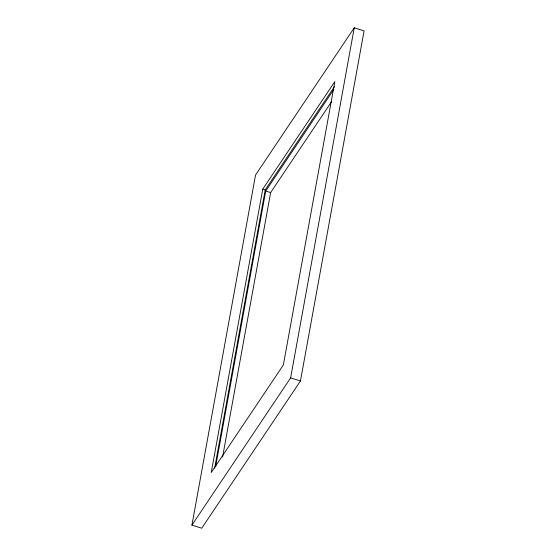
<?xml version="1.0" encoding="UTF-8"?>
<svg xmlns="http://www.w3.org/2000/svg" width="556" height="556" viewBox="0 0 556 556"><rect width="100%" height="100%" fill="white"/><g stroke="black" fill="none" stroke-linecap="round" stroke-linejoin="round"><path stroke-width="0.83" d="M191.917 525.142L255.545 175.022L354.248 27.8L364.083 30.858L300.455 380.978L201.752 528.2L191.917 525.142L290.621 377.92L354.248 27.8M262.752 189.116L211.245 472.537L283.351 364.993L334.858 81.572L262.752 189.116L265.212 189.881L334.434 86.639M214.637 468.18L265.212 189.881M215.638 466.644L265.719 191.035L333.92 89.314M222.567 457.081L270.64 192.564L331.584 101.665M265.719 191.035L270.64 192.564M290.621 377.92L300.455 380.978"/></g></svg>
